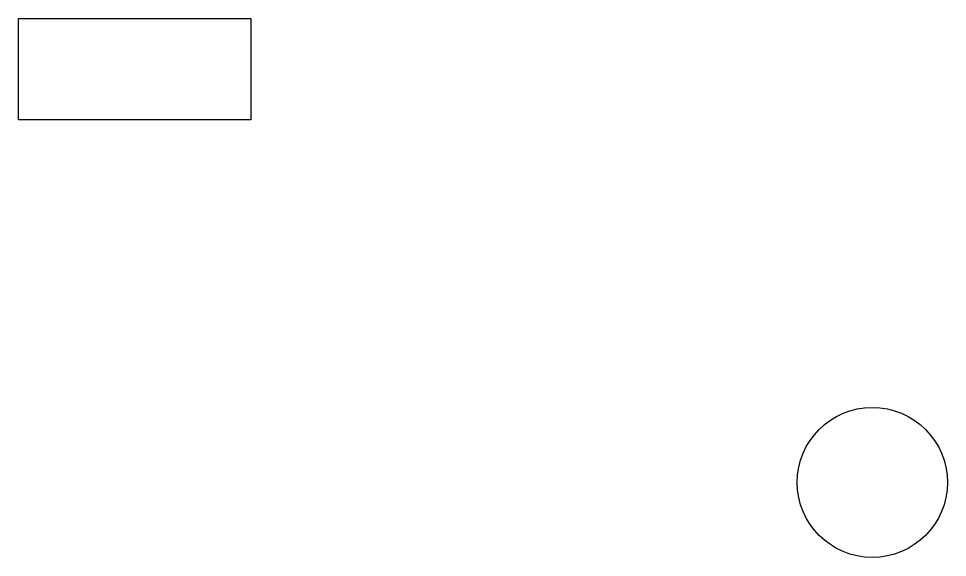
# Model space of a CAD drawing. Extents: x 209 to 1074, y -11 to 491.
import ezdxf

# ---------------------------------------------------------------- set-up
doc = ezdxf.new("R2010")
doc.units = 0
doc.header["$MEASUREMENT"] = 0
doc.layers.add('$CHECKTXT', color=1, linetype='CONTINUOUS')

msp = doc.modelspace()

# ---------------------------------------------------------------- linework, layer by layer
at = {"layer": '$CHECKTXT'}
msp.add_lwpolyline([(209.45, 491.15), (425.69, 491.15), (425.69, 396.82), (209.45, 396.82)], close=True, dxfattribs=at)
msp.add_circle((1004, 59), 69.89, dxfattribs=at)

doc.saveas('drawing.dxf')
